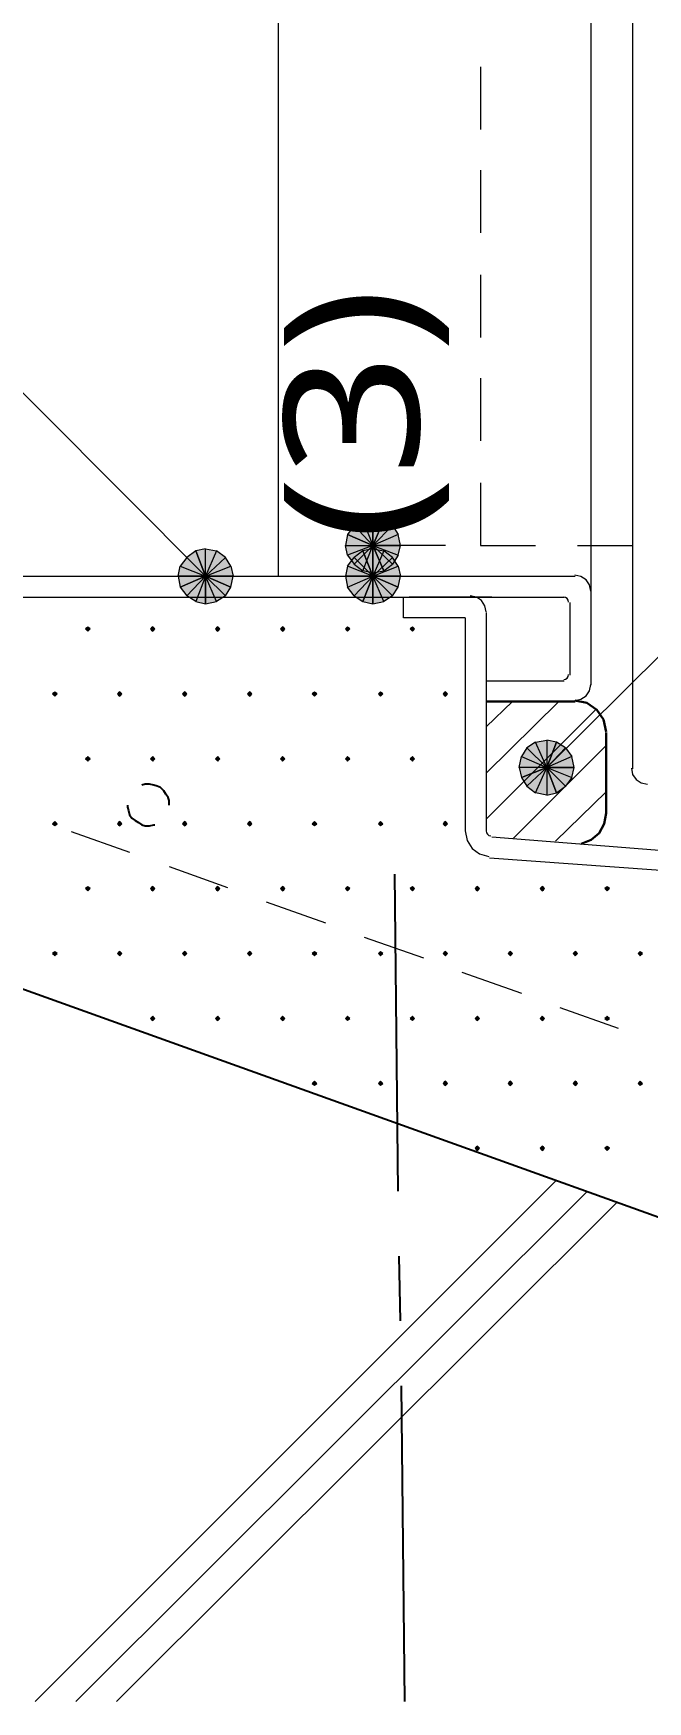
# Model space of a CAD drawing. Header units: millimetres. Extents: x 0 to 420, y 0 to 297.
# Drawn here: x 141.38 to 153.2, y 49.85 to 81.94 of the extents above; entities that cross this region are included whole.
import ezdxf
from ezdxf.enums import TextEntityAlignment as Align

# ---------------------------------------------------------------- set-up
doc = ezdxf.new("R2010")
doc.units = ezdxf.units.MM
doc.styles.add('kst32b', font='NotoSansJP-Variable.ttf')

msp = doc.modelspace()

# ---------------------------------------------------------------- hatches: boundary and pattern name
h = msp.add_hatch(color=7)
h.paths.add_polyline_path([(147.913, 72.623), (147.722, 72.58), (147.913, 72.094), (147.913, 72.623)])
h.paths.add_polyline_path([(147.722, 72.58), (147.913, 72.094), (147.553, 72.475), (147.722, 72.58)])
h.paths.add_polyline_path([(147.913, 72.094), (147.553, 72.475), (147.426, 72.305), (147.913, 72.094)])
for points in [[(148.124, 72.58), (147.913, 72.623), (147.913, 72.094), (148.124, 72.58)], [(144.505, 71.988), (144.336, 71.861), (144.695, 71.501), (144.505, 71.988)], [(147.722, 71.014), (147.913, 70.972), (147.913, 71.501), (147.722, 71.014)], [(142.43, 70.527), (142.409, 70.506), (142.388, 70.485), (142.409, 70.464), (142.43, 70.443), (142.452, 70.464), (142.473, 70.485), (142.452, 70.506), (142.43, 70.527)], [(143.679, 70.527), (143.658, 70.506), (143.637, 70.485), (143.658, 70.464), (143.679, 70.443), (143.701, 70.464), (143.722, 70.485), (143.701, 70.506), (143.679, 70.527)], [(144.928, 70.527), (144.907, 70.506), (144.886, 70.485), (144.907, 70.464), (144.928, 70.443), (144.949, 70.464), (144.971, 70.485), (144.949, 70.506), (144.928, 70.527)], [(146.177, 70.527), (146.156, 70.506), (146.135, 70.485), (146.156, 70.464), (146.177, 70.443), (146.198, 70.464), (146.219, 70.485), (146.198, 70.506), (146.177, 70.527)], [(147.426, 70.527), (147.405, 70.506), (147.384, 70.485), (147.405, 70.464), (147.426, 70.443), (147.447, 70.464), (147.468, 70.485), (147.447, 70.506), (147.426, 70.527)], [(148.675, 70.527), (148.654, 70.506), (148.632, 70.485), (148.654, 70.464), (148.675, 70.443), (148.696, 70.464), (148.717, 70.485), (148.696, 70.506), (148.675, 70.527)], [(141.796, 69.279), (141.774, 69.257), (141.753, 69.236), (141.774, 69.215), (141.796, 69.194), (141.817, 69.215), (141.838, 69.236), (141.817, 69.257), (141.796, 69.279)], [(143.044, 69.279), (143.023, 69.257), (143.002, 69.236), (143.023, 69.215), (143.044, 69.194), (143.066, 69.215), (143.087, 69.236), (143.066, 69.257), (143.044, 69.279)], [(144.293, 69.279), (144.272, 69.257), (144.251, 69.236), (144.272, 69.215), (144.293, 69.194), (144.314, 69.215), (144.336, 69.236), (144.314, 69.257), (144.293, 69.279)], [(145.542, 69.279), (145.521, 69.257), (145.5, 69.236), (145.521, 69.215), (145.542, 69.194), (145.563, 69.215), (145.584, 69.236), (145.563, 69.257), (145.542, 69.279)], [(146.791, 69.279), (146.77, 69.257), (146.749, 69.236), (146.77, 69.215), (146.791, 69.194), (146.812, 69.215), (146.833, 69.236), (146.812, 69.257), (146.791, 69.279)], [(148.061, 69.279), (148.04, 69.257), (148.019, 69.236), (148.04, 69.215), (148.061, 69.194), (148.082, 69.215), (148.103, 69.236), (148.082, 69.257), (148.061, 69.279)], [(149.31, 69.279), (149.288, 69.257), (149.267, 69.236), (149.288, 69.215), (149.31, 69.194), (149.331, 69.215), (149.352, 69.236), (149.331, 69.257), (149.31, 69.279)], [(142.43, 68.03), (142.409, 68.009), (142.388, 67.987), (142.409, 67.966), (142.43, 67.945), (142.452, 67.966), (142.473, 67.987), (142.452, 68.009), (142.43, 68.03)], [(143.679, 68.03), (143.658, 68.009), (143.637, 67.987), (143.658, 67.966), (143.679, 67.945), (143.701, 67.966), (143.722, 67.987), (143.701, 68.009), (143.679, 68.03)], [(144.928, 68.03), (144.907, 68.009), (144.886, 67.987), (144.907, 67.966), (144.928, 67.945), (144.949, 67.966), (144.971, 67.987), (144.949, 68.009), (144.928, 68.03)], [(146.177, 68.03), (146.156, 68.009), (146.135, 67.987), (146.156, 67.966), (146.177, 67.945), (146.198, 67.966), (146.219, 67.987), (146.198, 68.009), (146.177, 68.03)], [(147.426, 68.03), (147.405, 68.009), (147.384, 67.987), (147.405, 67.966), (147.426, 67.945), (147.447, 67.966), (147.468, 67.987), (147.447, 68.009), (147.426, 68.03)], [(148.675, 68.03), (148.654, 68.009), (148.632, 67.987), (148.654, 67.966), (148.675, 67.945), (148.696, 67.966), (148.717, 67.987), (148.696, 68.009), (148.675, 68.03)], [(150.77, 67.628), (150.876, 67.458), (151.257, 67.818), (150.77, 67.628)], [(141.796, 66.781), (141.774, 66.76), (141.753, 66.738), (141.774, 66.717), (141.796, 66.696), (141.817, 66.717), (141.838, 66.738), (141.817, 66.76), (141.796, 66.781)], [(143.044, 66.781), (143.023, 66.76), (143.002, 66.738), (143.023, 66.717), (143.044, 66.696), (143.066, 66.717), (143.087, 66.738), (143.066, 66.76), (143.044, 66.781)], [(144.293, 66.781), (144.272, 66.76), (144.251, 66.738), (144.272, 66.717), (144.293, 66.696), (144.314, 66.717), (144.336, 66.738), (144.314, 66.76), (144.293, 66.781)], [(145.542, 66.781), (145.521, 66.76), (145.5, 66.738), (145.521, 66.717), (145.542, 66.696), (145.563, 66.717), (145.584, 66.738), (145.563, 66.76), (145.542, 66.781)], [(146.791, 66.781), (146.77, 66.76), (146.749, 66.738), (146.77, 66.717), (146.791, 66.696), (146.812, 66.717), (146.833, 66.738), (146.812, 66.76), (146.791, 66.781)], [(148.061, 66.781), (148.04, 66.76), (148.019, 66.738), (148.04, 66.717), (148.061, 66.696), (148.082, 66.717), (148.103, 66.738), (148.082, 66.76), (148.061, 66.781)], [(149.31, 66.781), (149.288, 66.76), (149.267, 66.738), (149.288, 66.717), (149.31, 66.696), (149.331, 66.717), (149.352, 66.738), (149.331, 66.76), (149.31, 66.781)], [(142.43, 65.532), (142.409, 65.511), (142.388, 65.49), (142.409, 65.469), (142.43, 65.447), (142.452, 65.469), (142.473, 65.49), (142.452, 65.511), (142.43, 65.532)], [(143.679, 65.532), (143.658, 65.511), (143.637, 65.49), (143.658, 65.469), (143.679, 65.447), (143.701, 65.469), (143.722, 65.49), (143.701, 65.511), (143.679, 65.532)], [(144.928, 65.532), (144.907, 65.511), (144.886, 65.49), (144.907, 65.469), (144.928, 65.447), (144.949, 65.469), (144.971, 65.49), (144.949, 65.511), (144.928, 65.532)], [(146.177, 65.532), (146.156, 65.511), (146.135, 65.49), (146.156, 65.469), (146.177, 65.447), (146.198, 65.469), (146.219, 65.49), (146.198, 65.511), (146.177, 65.532)], [(147.426, 65.532), (147.405, 65.511), (147.384, 65.49), (147.405, 65.469), (147.426, 65.447), (147.447, 65.469), (147.468, 65.49), (147.447, 65.511), (147.426, 65.532)], [(148.675, 65.532), (148.654, 65.511), (148.632, 65.49), (148.654, 65.469), (148.675, 65.447), (148.696, 65.469), (148.717, 65.49), (148.696, 65.511), (148.675, 65.532)], [(149.924, 65.532), (149.902, 65.511), (149.881, 65.49), (149.902, 65.469), (149.924, 65.447), (149.945, 65.469), (149.966, 65.49), (149.945, 65.511), (149.924, 65.532)], [(151.172, 65.532), (151.151, 65.511), (151.13, 65.49), (151.151, 65.469), (151.172, 65.447), (151.194, 65.469), (151.215, 65.49), (151.194, 65.511), (151.172, 65.532)], [(152.421, 65.532), (152.4, 65.511), (152.379, 65.49), (152.4, 65.469), (152.421, 65.447), (152.442, 65.469), (152.463, 65.49), (152.442, 65.511), (152.421, 65.532)], [(141.796, 64.283), (141.774, 64.262), (141.753, 64.241), (141.774, 64.22), (141.796, 64.198), (141.817, 64.22), (141.838, 64.241), (141.817, 64.262), (141.796, 64.283)], [(143.044, 64.283), (143.023, 64.262), (143.002, 64.241), (143.023, 64.22), (143.044, 64.198), (143.066, 64.22), (143.087, 64.241), (143.066, 64.262), (143.044, 64.283)], [(144.293, 64.283), (144.272, 64.262), (144.251, 64.241), (144.272, 64.22), (144.293, 64.198), (144.314, 64.22), (144.336, 64.241), (144.314, 64.262), (144.293, 64.283)], [(145.542, 64.283), (145.521, 64.262), (145.5, 64.241), (145.521, 64.22), (145.542, 64.198), (145.563, 64.22), (145.584, 64.241), (145.563, 64.262), (145.542, 64.283)], [(146.791, 64.283), (146.77, 64.262), (146.749, 64.241), (146.77, 64.22), (146.791, 64.198), (146.812, 64.22), (146.833, 64.241), (146.812, 64.262), (146.791, 64.283)], [(148.061, 64.283), (148.04, 64.262), (148.019, 64.241), (148.04, 64.22), (148.061, 64.198), (148.082, 64.22), (148.103, 64.241), (148.082, 64.262), (148.061, 64.283)], [(149.31, 64.283), (149.288, 64.262), (149.267, 64.241), (149.288, 64.22), (149.31, 64.198), (149.331, 64.22), (149.352, 64.241), (149.331, 64.262), (149.31, 64.283)], [(150.559, 64.283), (150.537, 64.262), (150.516, 64.241), (150.537, 64.22), (150.559, 64.198), (150.58, 64.22), (150.601, 64.241), (150.58, 64.262), (150.559, 64.283)], [(151.807, 64.283), (151.786, 64.262), (151.765, 64.241), (151.786, 64.22), (151.807, 64.198), (151.829, 64.22), (151.85, 64.241), (151.829, 64.262), (151.807, 64.283)], [(153.056, 64.283), (153.035, 64.262), (153.014, 64.241), (153.035, 64.22), (153.056, 64.198), (153.077, 64.22), (153.099, 64.241), (153.077, 64.262), (153.056, 64.283)], [(143.679, 63.034), (143.658, 63.013), (143.637, 62.992), (143.658, 62.971), (143.679, 62.95), (143.701, 62.971), (143.722, 62.992), (143.701, 63.013), (143.679, 63.034)], [(144.928, 63.034), (144.907, 63.013), (144.886, 62.992), (144.907, 62.971), (144.928, 62.95), (144.949, 62.971), (144.971, 62.992), (144.949, 63.013), (144.928, 63.034)], [(146.177, 63.034), (146.156, 63.013), (146.135, 62.992), (146.156, 62.971), (146.177, 62.95), (146.198, 62.971), (146.219, 62.992), (146.198, 63.013), (146.177, 63.034)], [(147.426, 63.034), (147.405, 63.013), (147.384, 62.992), (147.405, 62.971), (147.426, 62.95), (147.447, 62.971), (147.468, 62.992), (147.447, 63.013), (147.426, 63.034)], [(148.675, 63.034), (148.654, 63.013), (148.632, 62.992), (148.654, 62.971), (148.675, 62.95), (148.696, 62.971), (148.717, 62.992), (148.696, 63.013), (148.675, 63.034)], [(149.924, 63.034), (149.902, 63.013), (149.881, 62.992), (149.902, 62.971), (149.924, 62.95), (149.945, 62.971), (149.966, 62.992), (149.945, 63.013), (149.924, 63.034)], [(151.172, 63.034), (151.151, 63.013), (151.13, 62.992), (151.151, 62.971), (151.172, 62.95), (151.194, 62.971), (151.215, 62.992), (151.194, 63.013), (151.172, 63.034)], [(152.421, 63.034), (152.4, 63.013), (152.379, 62.992), (152.4, 62.971), (152.421, 62.95), (152.442, 62.971), (152.463, 62.992), (152.442, 63.013), (152.421, 63.034)], [(146.791, 61.786), (146.77, 61.764), (146.749, 61.743), (146.77, 61.722), (146.791, 61.701), (146.812, 61.722), (146.833, 61.743), (146.812, 61.764), (146.791, 61.786)], [(148.061, 61.786), (148.04, 61.764), (148.019, 61.743), (148.04, 61.722), (148.061, 61.701), (148.082, 61.722), (148.103, 61.743), (148.082, 61.764), (148.061, 61.786)], [(149.31, 61.786), (149.288, 61.764), (149.267, 61.743), (149.288, 61.722), (149.31, 61.701), (149.331, 61.722), (149.352, 61.743), (149.331, 61.764), (149.31, 61.786)], [(150.559, 61.786), (150.537, 61.764), (150.516, 61.743), (150.537, 61.722), (150.559, 61.701), (150.58, 61.722), (150.601, 61.743), (150.58, 61.764), (150.559, 61.786)], [(151.807, 61.786), (151.786, 61.764), (151.765, 61.743), (151.786, 61.722), (151.807, 61.701), (151.829, 61.722), (151.85, 61.743), (151.829, 61.764), (151.807, 61.786)], [(153.056, 61.786), (153.035, 61.764), (153.014, 61.743), (153.035, 61.722), (153.056, 61.701), (153.077, 61.722), (153.099, 61.743), (153.077, 61.764), (153.056, 61.786)], [(149.924, 60.537), (149.902, 60.515), (149.881, 60.494), (149.902, 60.473), (149.924, 60.452), (149.945, 60.473), (149.966, 60.494), (149.945, 60.515), (149.924, 60.537)], [(151.172, 60.537), (151.151, 60.515), (151.13, 60.494), (151.151, 60.473), (151.172, 60.452), (151.194, 60.473), (151.215, 60.494), (151.194, 60.515), (151.172, 60.537)], [(152.421, 60.537), (152.4, 60.515), (152.379, 60.494), (152.4, 60.473), (152.421, 60.452), (152.442, 60.473), (152.463, 60.494), (152.442, 60.515), (152.421, 60.537)]]:
    msp.add_hatch(color=7).paths.add_polyline_path(points)
h = msp.add_hatch(color=7)
h.paths.add_polyline_path([(148.442, 72.094), (148.4, 72.305), (147.913, 72.094), (148.442, 72.094)])
h.paths.add_polyline_path([(148.4, 72.305), (147.913, 72.094), (148.294, 72.475), (148.4, 72.305)])
h.paths.add_polyline_path([(147.913, 72.094), (148.294, 72.475), (148.124, 72.58), (147.913, 72.094)])
h = msp.add_hatch(color=7)
h.paths.add_polyline_path([(147.426, 72.305), (147.384, 72.094), (147.913, 72.094), (147.426, 72.305)])
h.paths.add_polyline_path([(147.384, 72.094), (147.913, 72.094), (147.426, 71.903), (147.384, 72.094)])
h.paths.add_polyline_path([(147.913, 72.094), (147.426, 71.903), (147.553, 71.734), (147.913, 72.094)])
h = msp.add_hatch(color=7)
h.paths.add_polyline_path([(145.076, 71.861), (144.907, 71.988), (144.695, 71.501), (145.076, 71.861)])
h.paths.add_polyline_path([(144.907, 71.988), (144.695, 71.501), (144.695, 72.03), (144.907, 71.988)])
h.paths.add_polyline_path([(144.695, 71.501), (144.695, 72.03), (144.505, 71.988), (144.695, 71.501)])
h = msp.add_hatch(color=7)
h.paths.add_polyline_path([(147.722, 71.988), (147.553, 71.861), (147.913, 71.501), (147.722, 71.988)])
h.paths.add_polyline_path([(147.553, 71.861), (147.913, 71.501), (147.426, 71.691), (147.553, 71.861)])
h.paths.add_polyline_path([(147.913, 71.501), (147.426, 71.691), (147.384, 71.501), (147.913, 71.501)])
h = msp.add_hatch(color=7)
h.paths.add_polyline_path([(147.553, 71.734), (147.722, 71.607), (147.913, 72.094), (147.553, 71.734)])
h.paths.add_polyline_path([(147.722, 71.607), (147.913, 72.094), (147.913, 71.564), (147.722, 71.607)])
h.paths.add_polyline_path([(147.913, 72.094), (147.913, 71.564), (148.124, 71.607), (147.913, 72.094)])
h = msp.add_hatch(color=7)
h.paths.add_polyline_path([(148.294, 71.861), (148.124, 71.988), (147.913, 71.501), (148.294, 71.861)])
h.paths.add_polyline_path([(148.124, 71.988), (147.913, 71.501), (147.913, 72.03), (148.124, 71.988)])
h.paths.add_polyline_path([(147.913, 71.501), (147.913, 72.03), (147.722, 71.988), (147.913, 71.501)])
h = msp.add_hatch(color=7)
h.paths.add_polyline_path([(148.124, 71.607), (148.294, 71.734), (147.913, 72.094), (148.124, 71.607)])
h.paths.add_polyline_path([(148.294, 71.734), (147.913, 72.094), (148.4, 71.903), (148.294, 71.734)])
h.paths.add_polyline_path([(147.913, 72.094), (148.4, 71.903), (148.442, 72.094), (147.913, 72.094)])
h = msp.add_hatch(color=7)
h.paths.add_polyline_path([(144.336, 71.861), (144.209, 71.691), (144.695, 71.501), (144.336, 71.861)])
h.paths.add_polyline_path([(144.209, 71.691), (144.695, 71.501), (144.166, 71.501), (144.209, 71.691)])
h.paths.add_polyline_path([(144.695, 71.501), (144.166, 71.501), (144.209, 71.289), (144.695, 71.501)])
h = msp.add_hatch(color=7)
h.paths.add_polyline_path([(145.182, 71.289), (145.225, 71.501), (144.695, 71.501), (145.182, 71.289)])
h.paths.add_polyline_path([(145.225, 71.501), (144.695, 71.501), (145.182, 71.691), (145.225, 71.501)])
h.paths.add_polyline_path([(144.695, 71.501), (145.182, 71.691), (145.076, 71.861), (144.695, 71.501)])
h = msp.add_hatch(color=7)
h.paths.add_polyline_path([(148.4, 71.289), (148.442, 71.501), (147.913, 71.501), (148.4, 71.289)])
h.paths.add_polyline_path([(148.442, 71.501), (147.913, 71.501), (148.4, 71.691), (148.442, 71.501)])
h.paths.add_polyline_path([(147.913, 71.501), (148.4, 71.691), (148.294, 71.861), (147.913, 71.501)])
h = msp.add_hatch(color=7)
h.paths.add_polyline_path([(144.209, 71.289), (144.336, 71.12), (144.695, 71.501), (144.209, 71.289)])
h.paths.add_polyline_path([(144.336, 71.12), (144.695, 71.501), (144.505, 71.014), (144.336, 71.12)])
h.paths.add_polyline_path([(144.695, 71.501), (144.505, 71.014), (144.695, 70.972), (144.695, 71.501)])
h = msp.add_hatch(color=7)
h.paths.add_polyline_path([(144.695, 70.972), (144.907, 71.014), (144.695, 71.501), (144.695, 70.972)])
h.paths.add_polyline_path([(144.907, 71.014), (144.695, 71.501), (145.076, 71.12), (144.907, 71.014)])
h.paths.add_polyline_path([(144.695, 71.501), (145.076, 71.12), (145.182, 71.289), (144.695, 71.501)])
h = msp.add_hatch(color=7)
h.paths.add_polyline_path([(147.384, 71.501), (147.426, 71.289), (147.913, 71.501), (147.384, 71.501)])
h.paths.add_polyline_path([(147.426, 71.289), (147.913, 71.501), (147.553, 71.12), (147.426, 71.289)])
h.paths.add_polyline_path([(147.913, 71.501), (147.553, 71.12), (147.722, 71.014), (147.913, 71.501)])
h = msp.add_hatch(color=7)
h.paths.add_polyline_path([(147.913, 70.972), (148.124, 71.014), (147.913, 71.501), (147.913, 70.972)])
h.paths.add_polyline_path([(148.124, 71.014), (147.913, 71.501), (148.294, 71.12), (148.124, 71.014)])
h.paths.add_polyline_path([(147.913, 71.501), (148.294, 71.12), (148.4, 71.289), (147.913, 71.501)])
h = msp.add_hatch(color=7)
h.paths.add_polyline_path([(150.876, 68.199), (150.77, 68.03), (151.257, 67.818), (150.876, 68.199)])
h.paths.add_polyline_path([(150.77, 68.03), (151.257, 67.818), (150.728, 67.818), (150.77, 68.03)])
h.paths.add_polyline_path([(151.257, 67.818), (150.728, 67.818), (150.77, 67.628), (151.257, 67.818)])
h = msp.add_hatch(color=7)
h.paths.add_polyline_path([(151.447, 68.305), (151.257, 68.347), (151.257, 67.818), (151.447, 68.305)])
h.paths.add_polyline_path([(151.257, 68.347), (151.257, 67.818), (151.045, 68.305), (151.257, 68.347)])
h.paths.add_polyline_path([(151.257, 67.818), (151.045, 68.305), (150.876, 68.199), (151.257, 67.818)])
h = msp.add_hatch(color=7)
h.paths.add_polyline_path([(151.786, 67.818), (151.744, 68.03), (151.257, 67.818), (151.786, 67.818)])
h.paths.add_polyline_path([(151.744, 68.03), (151.257, 67.818), (151.617, 68.199), (151.744, 68.03)])
h.paths.add_polyline_path([(151.257, 67.818), (151.617, 68.199), (151.447, 68.305), (151.257, 67.818)])
h = msp.add_hatch(color=7)
h.paths.add_polyline_path([(150.876, 67.458), (151.045, 67.331), (151.257, 67.818), (150.876, 67.458)])
h.paths.add_polyline_path([(151.045, 67.331), (151.257, 67.818), (151.257, 67.289), (151.045, 67.331)])
h.paths.add_polyline_path([(151.257, 67.818), (151.257, 67.289), (151.447, 67.331), (151.257, 67.818)])
h = msp.add_hatch(color=7)
h.paths.add_polyline_path([(151.447, 67.331), (151.617, 67.458), (151.257, 67.818), (151.447, 67.331)])
h.paths.add_polyline_path([(151.617, 67.458), (151.257, 67.818), (151.744, 67.628), (151.617, 67.458)])
h.paths.add_polyline_path([(151.257, 67.818), (151.744, 67.628), (151.786, 67.818), (151.257, 67.818)])

# ---------------------------------------------------------------- linework, layer by layer
at = {"lineweight": 13}
for points in [[(146.092, 101.304), (146.092, 71.501)], [(152.908, 101.304), (152.908, 67.797)], [(152.104, 97.303), (152.104, 71.205)], [(149.987, 81.301), (149.987, 80.095)], [(151.257, 67.818), (163.936, 80.391)], [(144.695, 71.501), (136.716, 79.502)], [(149.987, 79.312), (149.987, 78.105)], [(149.987, 77.301), (149.987, 76.094)], [(149.987, 75.311), (149.987, 74.104)], [(149.987, 73.3), (149.987, 72.094)], [(149.31, 72.094), (147.913, 72.094), (147.913, 71.501)], [(149.987, 72.094), (151.045, 72.094)], [(151.85, 72.094), (152.908, 72.094)], [(138.409, 71.501), (151.807, 71.501)], [(152.104, 71.215), (152.08, 71.335), (152.014, 71.432), (151.916, 71.498), (151.797, 71.522)], [(138.599, 71.099), (151.596, 71.099)], [(148.505, 70.697), (148.505, 71.099)], [(150.199, 71.099), (148.611, 71.099)], [(150.093, 70.813), (150.069, 70.933), (150.003, 71.03), (149.905, 71.096), (149.786, 71.12)], [(151.68, 71.004), (151.673, 71.041), (151.652, 71.071), (151.622, 71.091), (151.585, 71.099)], [(151.702, 70.993), (151.702, 69.596)], [(152.104, 71.205), (152.104, 69.405)], [(149.691, 70.697), (148.505, 70.697)], [(149.691, 70.697), (149.691, 66.59)], [(150.093, 70.803), (150.093, 66.59)], [(150.093, 69.49), (151.596, 69.49)], [(151.585, 69.511), (151.622, 69.519), (151.652, 69.539), (151.673, 69.57), (151.68, 69.607)], [(151.797, 69.109), (151.916, 69.133), (152.014, 69.199), (152.08, 69.297), (152.104, 69.416)], [(150.093, 69.088), (151.807, 69.088)], [(150.093, 68.601), (150.601, 69.088)], [(150.093, 67.712), (151.49, 69.088)], [(150.093, 66.823), (152.21, 68.94)], [(150.622, 66.463), (152.4, 68.241)], [(152.887, 67.807), (152.911, 67.688), (152.977, 67.59), (153.074, 67.525), (153.194, 67.5)], [(151.426, 66.4), (152.4, 67.352)], [(142.113, 66.59), (143.235, 66.188)], [(149.691, 66.601), (149.726, 66.418), (149.822, 66.264), (149.966, 66.156), (150.146, 66.105)], [(150.093, 66.601), (150.1, 66.566), (150.118, 66.536), (150.146, 66.515), (150.181, 66.506)], [(150.199, 66.484), (162.2, 65.532)], [(143.997, 65.913), (145.119, 65.511)], [(150.156, 66.082), (162.179, 65.214)], [(145.86, 65.236), (147.003, 64.834)], [(147.743, 64.558), (148.886, 64.156)], [(149.627, 63.881), (150.77, 63.479)], [(151.511, 63.204), (152.633, 62.802)], [(151.447, 59.88), (141.415, 49.847)], [(152.04, 59.669), (142.198, 49.847)], [(152.612, 59.457), (142.981, 49.847)]]:
    msp.add_lwpolyline(points, dxfattribs=at)
at = {"lineweight": 0}
for points in [[(147.722, 72.58), (147.913, 72.094), (147.553, 72.475)], [(147.913, 72.623), (147.722, 72.58), (147.913, 72.094)], [(148.124, 72.58), (147.913, 72.623), (147.913, 72.094)], [(147.913, 72.094), (148.294, 72.475), (148.124, 72.58)], [(147.426, 72.305), (147.384, 72.094), (147.913, 72.094)], [(147.913, 72.094), (147.553, 72.475), (147.426, 72.305)], [(148.4, 72.305), (147.913, 72.094), (148.294, 72.475)], [(148.442, 72.094), (148.4, 72.305), (147.913, 72.094)], [(144.505, 71.988), (144.336, 71.861), (144.695, 71.501)], [(144.695, 71.501), (144.695, 72.03), (144.505, 71.988)], [(144.907, 71.988), (144.695, 71.501), (144.695, 72.03)], [(145.076, 71.861), (144.907, 71.988), (144.695, 71.501)], [(147.384, 72.094), (147.913, 72.094), (147.426, 71.903)], [(147.913, 72.094), (147.426, 71.903), (147.553, 71.734)], [(147.553, 71.734), (147.722, 71.607), (147.913, 72.094)], [(147.722, 71.988), (147.553, 71.861), (147.913, 71.501)], [(147.722, 71.607), (147.913, 72.094), (147.913, 71.564)], [(147.913, 71.501), (147.913, 72.03), (147.722, 71.988)], [(147.913, 72.094), (147.913, 71.564), (148.124, 71.607)], [(148.124, 71.607), (148.294, 71.734), (147.913, 72.094)], [(148.294, 71.734), (147.913, 72.094), (148.4, 71.903)], [(147.913, 72.094), (148.4, 71.903), (148.442, 72.094)], [(148.124, 71.988), (147.913, 71.501), (147.913, 72.03)], [(148.294, 71.861), (148.124, 71.988), (147.913, 71.501)], [(144.209, 71.691), (144.695, 71.501), (144.166, 71.501)], [(144.336, 71.861), (144.209, 71.691), (144.695, 71.501)], [(144.695, 71.501), (145.182, 71.691), (145.076, 71.861)], [(145.225, 71.501), (144.695, 71.501), (145.182, 71.691)], [(147.913, 71.501), (147.426, 71.691), (147.384, 71.501)], [(147.553, 71.861), (147.913, 71.501), (147.426, 71.691)], [(147.913, 71.501), (148.4, 71.691), (148.294, 71.861)], [(148.442, 71.501), (147.913, 71.501), (148.4, 71.691)], [(144.695, 71.501), (144.166, 71.501), (144.209, 71.289)], [(144.209, 71.289), (144.336, 71.12), (144.695, 71.501)], [(144.336, 71.12), (144.695, 71.501), (144.505, 71.014)], [(144.695, 71.501), (144.505, 71.014), (144.695, 70.972)], [(144.695, 70.972), (144.907, 71.014), (144.695, 71.501)], [(144.907, 71.014), (144.695, 71.501), (145.076, 71.12)], [(144.695, 71.501), (145.076, 71.12), (145.182, 71.289)], [(145.182, 71.289), (145.225, 71.501), (144.695, 71.501)], [(147.384, 71.501), (147.426, 71.289), (147.913, 71.501)], [(147.426, 71.289), (147.913, 71.501), (147.553, 71.12)], [(147.913, 71.501), (147.553, 71.12), (147.722, 71.014)], [(147.722, 71.014), (147.913, 70.972), (147.913, 71.501)], [(147.913, 70.972), (148.124, 71.014), (147.913, 71.501)], [(148.124, 71.014), (147.913, 71.501), (148.294, 71.12)], [(147.913, 71.501), (148.294, 71.12), (148.4, 71.289)], [(148.4, 71.289), (148.442, 71.501), (147.913, 71.501)], [(142.43, 70.527), (142.409, 70.506), (142.388, 70.485), (142.409, 70.464), (142.43, 70.443), (142.452, 70.464), (142.473, 70.485), (142.452, 70.506)], [(143.679, 70.527), (143.658, 70.506), (143.637, 70.485), (143.658, 70.464), (143.679, 70.443), (143.701, 70.464), (143.722, 70.485), (143.701, 70.506)], [(144.928, 70.527), (144.907, 70.506), (144.886, 70.485), (144.907, 70.464), (144.928, 70.443), (144.949, 70.464), (144.971, 70.485), (144.949, 70.506)], [(146.177, 70.527), (146.156, 70.506), (146.135, 70.485), (146.156, 70.464), (146.177, 70.443), (146.198, 70.464), (146.219, 70.485), (146.198, 70.506)], [(147.426, 70.527), (147.405, 70.506), (147.384, 70.485), (147.405, 70.464), (147.426, 70.443), (147.447, 70.464), (147.468, 70.485), (147.447, 70.506)], [(148.675, 70.527), (148.654, 70.506), (148.632, 70.485), (148.654, 70.464), (148.675, 70.443), (148.696, 70.464), (148.717, 70.485), (148.696, 70.506)], [(141.796, 69.279), (141.774, 69.257), (141.753, 69.236), (141.774, 69.215), (141.796, 69.194), (141.817, 69.215), (141.838, 69.236), (141.817, 69.257)], [(143.044, 69.279), (143.023, 69.257), (143.002, 69.236), (143.023, 69.215), (143.044, 69.194), (143.066, 69.215), (143.087, 69.236), (143.066, 69.257)], [(144.293, 69.279), (144.272, 69.257), (144.251, 69.236), (144.272, 69.215), (144.293, 69.194), (144.314, 69.215), (144.336, 69.236), (144.314, 69.257)], [(145.542, 69.279), (145.521, 69.257), (145.5, 69.236), (145.521, 69.215), (145.542, 69.194), (145.563, 69.215), (145.584, 69.236), (145.563, 69.257)], [(146.791, 69.279), (146.77, 69.257), (146.749, 69.236), (146.77, 69.215), (146.791, 69.194), (146.812, 69.215), (146.833, 69.236), (146.812, 69.257)], [(148.061, 69.279), (148.04, 69.257), (148.019, 69.236), (148.04, 69.215), (148.061, 69.194), (148.082, 69.215), (148.103, 69.236), (148.082, 69.257)], [(149.31, 69.279), (149.288, 69.257), (149.267, 69.236), (149.288, 69.215), (149.31, 69.194), (149.331, 69.215), (149.352, 69.236), (149.331, 69.257)], [(150.876, 68.199), (150.77, 68.03), (151.257, 67.818)], [(151.257, 67.818), (151.045, 68.305), (150.876, 68.199)], [(151.257, 68.347), (151.257, 67.818), (151.045, 68.305)], [(151.447, 68.305), (151.257, 68.347), (151.257, 67.818)], [(151.257, 67.818), (151.617, 68.199), (151.447, 68.305)], [(151.744, 68.03), (151.257, 67.818), (151.617, 68.199)], [(142.43, 68.03), (142.409, 68.009), (142.388, 67.987), (142.409, 67.966), (142.43, 67.945), (142.452, 67.966), (142.473, 67.987), (142.452, 68.009)], [(143.679, 68.03), (143.658, 68.009), (143.637, 67.987), (143.658, 67.966), (143.679, 67.945), (143.701, 67.966), (143.722, 67.987), (143.701, 68.009)], [(144.928, 68.03), (144.907, 68.009), (144.886, 67.987), (144.907, 67.966), (144.928, 67.945), (144.949, 67.966), (144.971, 67.987), (144.949, 68.009)], [(146.177, 68.03), (146.156, 68.009), (146.135, 67.987), (146.156, 67.966), (146.177, 67.945), (146.198, 67.966), (146.219, 67.987), (146.198, 68.009)], [(147.426, 68.03), (147.405, 68.009), (147.384, 67.987), (147.405, 67.966), (147.426, 67.945), (147.447, 67.966), (147.468, 67.987), (147.447, 68.009)], [(148.675, 68.03), (148.654, 68.009), (148.632, 67.987), (148.654, 67.966), (148.675, 67.945), (148.696, 67.966), (148.717, 67.987), (148.696, 68.009)], [(150.77, 68.03), (151.257, 67.818), (150.728, 67.818)], [(151.257, 67.818), (150.728, 67.818), (150.77, 67.628)], [(150.77, 67.628), (150.876, 67.458), (151.257, 67.818)], [(150.876, 67.458), (151.045, 67.331), (151.257, 67.818)], [(151.045, 67.331), (151.257, 67.818), (151.257, 67.289)], [(151.786, 67.818), (151.744, 68.03), (151.257, 67.818)], [(151.257, 67.818), (151.257, 67.289), (151.447, 67.331)], [(151.447, 67.331), (151.617, 67.458), (151.257, 67.818)], [(151.617, 67.458), (151.257, 67.818), (151.744, 67.628)], [(151.257, 67.818), (151.744, 67.628), (151.786, 67.818)], [(141.796, 66.781), (141.774, 66.76), (141.753, 66.738), (141.774, 66.717), (141.796, 66.696), (141.817, 66.717), (141.838, 66.738), (141.817, 66.76)], [(143.044, 66.781), (143.023, 66.76), (143.002, 66.738), (143.023, 66.717), (143.044, 66.696), (143.066, 66.717), (143.087, 66.738), (143.066, 66.76)], [(144.293, 66.781), (144.272, 66.76), (144.251, 66.738), (144.272, 66.717), (144.293, 66.696), (144.314, 66.717), (144.336, 66.738), (144.314, 66.76)], [(145.542, 66.781), (145.521, 66.76), (145.5, 66.738), (145.521, 66.717), (145.542, 66.696), (145.563, 66.717), (145.584, 66.738), (145.563, 66.76)], [(146.791, 66.781), (146.77, 66.76), (146.749, 66.738), (146.77, 66.717), (146.791, 66.696), (146.812, 66.717), (146.833, 66.738), (146.812, 66.76)], [(148.061, 66.781), (148.04, 66.76), (148.019, 66.738), (148.04, 66.717), (148.061, 66.696), (148.082, 66.717), (148.103, 66.738), (148.082, 66.76)], [(149.31, 66.781), (149.288, 66.76), (149.267, 66.738), (149.288, 66.717), (149.31, 66.696), (149.331, 66.717), (149.352, 66.738), (149.331, 66.76)], [(142.43, 65.532), (142.409, 65.511), (142.388, 65.49), (142.409, 65.469), (142.43, 65.447), (142.452, 65.469), (142.473, 65.49), (142.452, 65.511)], [(143.679, 65.532), (143.658, 65.511), (143.637, 65.49), (143.658, 65.469), (143.679, 65.447), (143.701, 65.469), (143.722, 65.49), (143.701, 65.511)], [(144.928, 65.532), (144.907, 65.511), (144.886, 65.49), (144.907, 65.469), (144.928, 65.447), (144.949, 65.469), (144.971, 65.49), (144.949, 65.511)], [(146.177, 65.532), (146.156, 65.511), (146.135, 65.49), (146.156, 65.469), (146.177, 65.447), (146.198, 65.469), (146.219, 65.49), (146.198, 65.511)], [(147.426, 65.532), (147.405, 65.511), (147.384, 65.49), (147.405, 65.469), (147.426, 65.447), (147.447, 65.469), (147.468, 65.49), (147.447, 65.511)], [(148.675, 65.532), (148.654, 65.511), (148.632, 65.49), (148.654, 65.469), (148.675, 65.447), (148.696, 65.469), (148.717, 65.49), (148.696, 65.511)], [(149.924, 65.532), (149.902, 65.511), (149.881, 65.49), (149.902, 65.469), (149.924, 65.447), (149.945, 65.469), (149.966, 65.49), (149.945, 65.511)], [(151.172, 65.532), (151.151, 65.511), (151.13, 65.49), (151.151, 65.469), (151.172, 65.447), (151.194, 65.469), (151.215, 65.49), (151.194, 65.511)], [(152.421, 65.532), (152.4, 65.511), (152.379, 65.49), (152.4, 65.469), (152.421, 65.447), (152.442, 65.469), (152.463, 65.49), (152.442, 65.511)], [(141.796, 64.283), (141.774, 64.262), (141.753, 64.241), (141.774, 64.22), (141.796, 64.198), (141.817, 64.22), (141.838, 64.241), (141.817, 64.262)], [(143.044, 64.283), (143.023, 64.262), (143.002, 64.241), (143.023, 64.22), (143.044, 64.198), (143.066, 64.22), (143.087, 64.241), (143.066, 64.262)], [(144.293, 64.283), (144.272, 64.262), (144.251, 64.241), (144.272, 64.22), (144.293, 64.198), (144.314, 64.22), (144.336, 64.241), (144.314, 64.262)], [(145.542, 64.283), (145.521, 64.262), (145.5, 64.241), (145.521, 64.22), (145.542, 64.198), (145.563, 64.22), (145.584, 64.241), (145.563, 64.262)], [(146.791, 64.283), (146.77, 64.262), (146.749, 64.241), (146.77, 64.22), (146.791, 64.198), (146.812, 64.22), (146.833, 64.241), (146.812, 64.262)], [(148.061, 64.283), (148.04, 64.262), (148.019, 64.241), (148.04, 64.22), (148.061, 64.198), (148.082, 64.22), (148.103, 64.241), (148.082, 64.262)], [(149.31, 64.283), (149.288, 64.262), (149.267, 64.241), (149.288, 64.22), (149.31, 64.198), (149.331, 64.22), (149.352, 64.241), (149.331, 64.262)], [(150.559, 64.283), (150.537, 64.262), (150.516, 64.241), (150.537, 64.22), (150.559, 64.198), (150.58, 64.22), (150.601, 64.241), (150.58, 64.262)], [(151.807, 64.283), (151.786, 64.262), (151.765, 64.241), (151.786, 64.22), (151.807, 64.198), (151.829, 64.22), (151.85, 64.241), (151.829, 64.262)], [(153.056, 64.283), (153.035, 64.262), (153.014, 64.241), (153.035, 64.22), (153.056, 64.198), (153.077, 64.22), (153.099, 64.241), (153.077, 64.262)], [(143.679, 63.034), (143.658, 63.013), (143.637, 62.992), (143.658, 62.971), (143.679, 62.95), (143.701, 62.971), (143.722, 62.992), (143.701, 63.013)], [(144.928, 63.034), (144.907, 63.013), (144.886, 62.992), (144.907, 62.971), (144.928, 62.95), (144.949, 62.971), (144.971, 62.992), (144.949, 63.013)], [(146.177, 63.034), (146.156, 63.013), (146.135, 62.992), (146.156, 62.971), (146.177, 62.95), (146.198, 62.971), (146.219, 62.992), (146.198, 63.013)], [(147.426, 63.034), (147.405, 63.013), (147.384, 62.992), (147.405, 62.971), (147.426, 62.95), (147.447, 62.971), (147.468, 62.992), (147.447, 63.013)], [(148.675, 63.034), (148.654, 63.013), (148.632, 62.992), (148.654, 62.971), (148.675, 62.95), (148.696, 62.971), (148.717, 62.992), (148.696, 63.013)], [(149.924, 63.034), (149.902, 63.013), (149.881, 62.992), (149.902, 62.971), (149.924, 62.95), (149.945, 62.971), (149.966, 62.992), (149.945, 63.013)], [(151.172, 63.034), (151.151, 63.013), (151.13, 62.992), (151.151, 62.971), (151.172, 62.95), (151.194, 62.971), (151.215, 62.992), (151.194, 63.013)], [(152.421, 63.034), (152.4, 63.013), (152.379, 62.992), (152.4, 62.971), (152.421, 62.95), (152.442, 62.971), (152.463, 62.992), (152.442, 63.013)], [(146.791, 61.786), (146.77, 61.764), (146.749, 61.743), (146.77, 61.722), (146.791, 61.701), (146.812, 61.722), (146.833, 61.743), (146.812, 61.764)], [(148.061, 61.786), (148.04, 61.764), (148.019, 61.743), (148.04, 61.722), (148.061, 61.701), (148.082, 61.722), (148.103, 61.743), (148.082, 61.764)], [(149.31, 61.786), (149.288, 61.764), (149.267, 61.743), (149.288, 61.722), (149.31, 61.701), (149.331, 61.722), (149.352, 61.743), (149.331, 61.764)], [(150.559, 61.786), (150.537, 61.764), (150.516, 61.743), (150.537, 61.722), (150.559, 61.701), (150.58, 61.722), (150.601, 61.743), (150.58, 61.764)], [(151.807, 61.786), (151.786, 61.764), (151.765, 61.743), (151.786, 61.722), (151.807, 61.701), (151.829, 61.722), (151.85, 61.743), (151.829, 61.764)], [(153.056, 61.786), (153.035, 61.764), (153.014, 61.743), (153.035, 61.722), (153.056, 61.701), (153.077, 61.722), (153.099, 61.743), (153.077, 61.764)], [(149.924, 60.537), (149.902, 60.515), (149.881, 60.494), (149.902, 60.473), (149.924, 60.452), (149.945, 60.473), (149.966, 60.494), (149.945, 60.515)], [(151.172, 60.537), (151.151, 60.515), (151.13, 60.494), (151.151, 60.473), (151.172, 60.452), (151.194, 60.473), (151.215, 60.494), (151.194, 60.515)], [(152.421, 60.537), (152.4, 60.515), (152.379, 60.494), (152.4, 60.473), (152.421, 60.452), (152.442, 60.473), (152.463, 60.494), (152.442, 60.515)]]:
    msp.add_lwpolyline(points, close=True, dxfattribs=at)
at = {"lineweight": 30}
for points in [[(151.807, 69.088), (150.093, 69.088)], [(152.4, 68.506), (152.353, 68.741), (152.223, 68.932), (152.032, 69.062), (151.797, 69.109)], [(152.4, 66.929), (152.4, 68.495)], [(151.921, 66.349), (152.113, 66.426), (152.265, 66.559), (152.364, 66.735), (152.4, 66.94)]]:
    msp.add_lwpolyline(points, dxfattribs=at)
at = {"lineweight": 25}
for points in [[(143.997, 67.098), (143.997, 67.183), (143.976, 67.246), (143.933, 67.31), (143.891, 67.373), (143.828, 67.437), (143.764, 67.458), (143.701, 67.479), (143.616, 67.5), (143.531, 67.5), (143.468, 67.479)], [(143.193, 67.098), (143.193, 67.056), (143.214, 66.993), (143.235, 66.908), (143.277, 66.844), (143.341, 66.802), (143.404, 66.76), (143.468, 66.717), (143.531, 66.696), (143.616, 66.696), (143.701, 66.717), (143.722, 66.717)], [(132.503, 66.675), (158.094, 57.489)], [(148.4, 59.669), (148.336, 65.765)], [(148.442, 57.171), (148.421, 58.42)], [(148.527, 49.847), (148.463, 55.922)]]:
    msp.add_lwpolyline(points, dxfattribs=at)

# ---------------------------------------------------------------- texts
at = {"style": 'kst32b'}
msp.add_text('(3)', height=2.5989, dxfattribs=at).set_placement((148.802, 72.178), (148.802, 77.051), align=Align.FIT)

doc.saveas('drawing.dxf')
